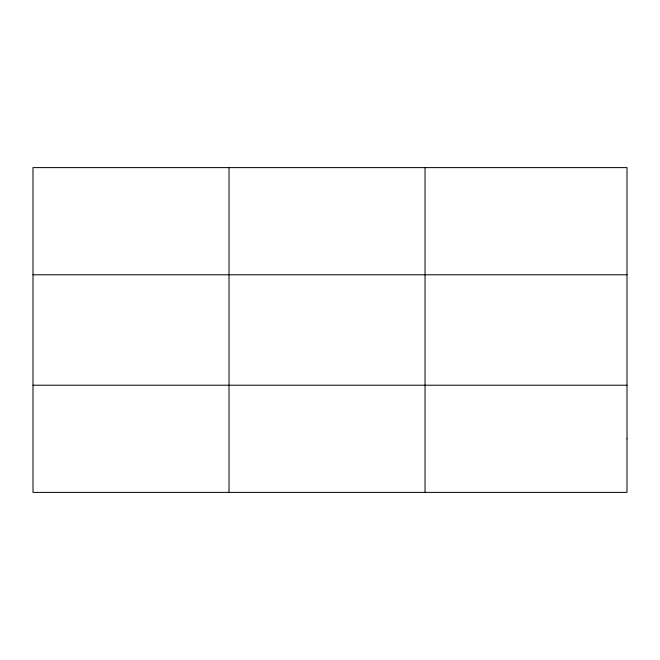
<?xml version="1.0" encoding="UTF-8"?>
<svg xmlns="http://www.w3.org/2000/svg" width="660" height="660" viewBox="0 0 660 660"><rect width="100%" height="100%" fill="white"/><g stroke="black" fill="none" stroke-linecap="round" stroke-linejoin="round"><path stroke-width="0.99" d="M229.02 492.393L229.02 167.607M425.04 492.393L425.04 167.607M33 274.783L627 274.783M33 385.217L627 385.217M627 438.801L627 492.393L33 492.393L33 167.607L627 167.607L627 438.801"/></g></svg>
